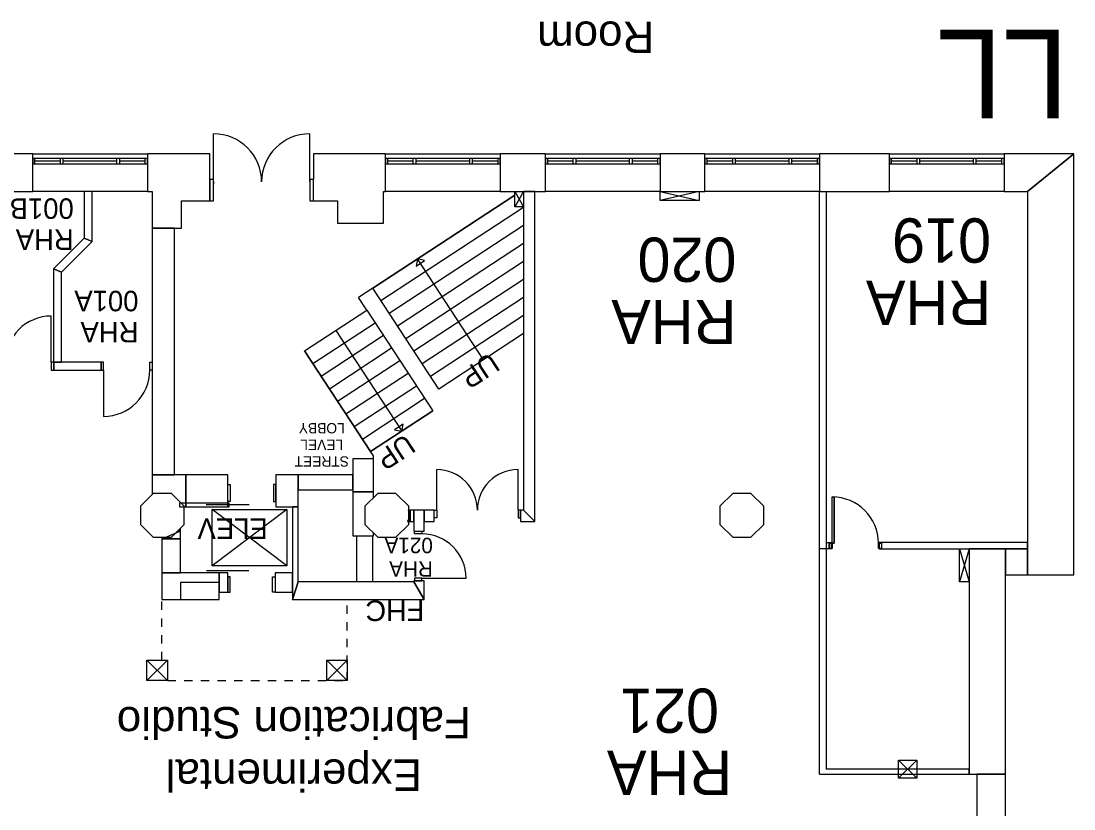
# Model space of a CAD drawing. Header units: inches. Extents: x -41965 to -36325, y -1598 to 214.
# Drawn here: x -41459 to -40642, y -397 to 214 of the extents above; entities that cross this region are included whole.
import ezdxf

# ---------------------------------------------------------------- set-up
doc = ezdxf.new("R2010")
doc.units = ezdxf.units.IN
doc.header["$LTSCALE"] = 86.4
doc.header["$MEASUREMENT"] = 0
doc.linetypes.add('STYLE_01', pattern=[0.15, 0.075, -0.075])
doc.layers.get('0').update_dxf_attribs({"lineweight": 18})
for name, color, linetype, lineweight in [('01_Room Tags', 7, 'Continuous', 15), ('BUILDING STRUCTURE', 7, 'Continuous', 18), ('LABELS', 7, 'Continuous', 18)]:
    doc.layers.add(name, color=color, linetype=linetype, lineweight=lineweight)
doc.styles.add('Arial', font='arial.ttf')
doc.styles.add('PDF Arial', font='arial.ttf')

# ---------------------------------------------------------------- blocks, each defined once
blk = doc.blocks.new('Group-8')
at = {"color": 7, "linetype": 'Continuous', "lineweight": 5}
blk.add_lwpolyline([(-18, 37.97), (-16.43, 37.97), (-16.43, 1.97), (-18, 1.97)], close=True, dxfattribs=at)

msp = doc.modelspace()

# ---------------------------------------------------------------- linework, layer by layer
at = {"layer": 'BUILDING STRUCTURE', "color": 7, "linetype": 'Continuous', "lineweight": 5}
for p, q in [((-41309.52, 89.44), (-41309.52, 126.72)), ((-41234.96, 89.44), (-41234.96, 126.72)), ((-41449.85, 111.29), (-41487.13, 111.29)), ((-41449.85, 111.29), (-41487.13, 111.29)), ((-41449.85, 81.96), (-41449.85, 111.29)), ((-41449.85, 111.29), (-41360.87, 111.29)), ((-41449.85, 81.96), (-41449.85, 111.29)), ((-41360.87, 107.51), (-41449.85, 107.51)), ((-41449.85, 107.51), (-41449.85, 103.54)), ((-41448.11, 103.54), (-41448.11, 107.51)), ((-41428.35, 103.54), (-41428.35, 107.51)), ((-41426.11, 103.54), (-41426.11, 107.51)), ((-41384.6, 103.54), (-41384.6, 107.51)), ((-41382.37, 103.54), (-41382.37, 107.51)), ((-41362.61, 103.54), (-41362.61, 107.51)), ((-41325.56, 111.29), (-41360.87, 111.29)), ((-41360.87, 111.29), (-41360.87, 81.96)), ((-41325.56, 111.29), (-41360.87, 111.29)), ((-41360.87, 111.29), (-41360.87, 81.96)), ((-41360.87, 103.54), (-41360.87, 107.51)), ((-41312.5, 111.29), (-41325.56, 111.29)), ((-41312.5, 111.29), (-41325.56, 111.29)), ((-41312.5, 91.18), (-41312.5, 111.29)), ((-41312.5, 74.77), (-41312.5, 111.29)), ((-41176.06, 111.29), (-41231.98, 111.29)), ((-41231.98, 111.29), (-41231.98, 91.18)), ((-41176.06, 111.29), (-41231.98, 111.29)), ((-41231.98, 111.29), (-41231.98, 91.18)), ((-41176.06, 81.96), (-41176.06, 111.29)), ((-41176.06, 111.29), (-41087.08, 111.29)), ((-41176.06, 81.96), (-41176.06, 111.29)), ((-41087.08, 107.51), (-41176.06, 107.51)), ((-41176.06, 107.51), (-41176.06, 103.54)), ((-41174.32, 103.54), (-41174.32, 107.51)), ((-41154.56, 103.54), (-41154.56, 107.51)), ((-41152.32, 103.54), (-41152.32, 107.51)), ((-41110.81, 103.54), (-41110.81, 107.51)), ((-41108.58, 103.54), (-41108.58, 107.51)), ((-41088.82, 103.54), (-41088.82, 107.51)), ((-41051.98, 111.29), (-41087.08, 111.29)), ((-41087.08, 111.29), (-41087.08, 81.96)), ((-41051.98, 111.29), (-41087.08, 111.29)), ((-41087.08, 111.29), (-41087.08, 81.96)), ((-41087.08, 103.54), (-41087.08, 107.51)), ((-41051.98, 81.96), (-41051.98, 111.29)), ((-41051.98, 111.29), (-40963.01, 111.29)), ((-41051.98, 81.96), (-41051.98, 111.29)), ((-40963.01, 107.51), (-41051.98, 107.51)), ((-41051.98, 107.51), (-41051.98, 103.54)), ((-41050.24, 103.54), (-41050.24, 107.51)), ((-41030.49, 103.54), (-41030.49, 107.51)), ((-41028.25, 103.54), (-41028.25, 107.51)), ((-40986.74, 103.54), (-40986.74, 107.51)), ((-40984.51, 103.54), (-40984.51, 107.51)), ((-40964.75, 103.54), (-40964.75, 107.51)), ((-40928.26, 111.29), (-40963.01, 111.29)), ((-40963.01, 111.29), (-40963.01, 81.96)), ((-40928.26, 111.29), (-40963.01, 111.29)), ((-40963.01, 111.29), (-40963.01, 81.96)), ((-40963.01, 103.54), (-40963.01, 107.51)), ((-40928.26, 81.96), (-40928.26, 111.29)), ((-40928.26, 111.29), (-40839.28, 111.29)), ((-40928.26, 81.96), (-40928.26, 111.29)), ((-40839.28, 107.51), (-40928.26, 107.51)), ((-40928.26, 107.51), (-40928.26, 103.54)), ((-40926.52, 103.54), (-40926.52, 107.51)), ((-40906.76, 103.54), (-40906.76, 107.51)), ((-40904.53, 103.54), (-40904.53, 107.51)), ((-40863.02, 103.54), (-40863.02, 107.51)), ((-40860.78, 103.54), (-40860.78, 107.51)), ((-40841.02, 103.54), (-40841.02, 107.51)), ((-40785.2, 111.29), (-40839.28, 111.29)), ((-40839.28, 111.29), (-40839.28, 81.96)), ((-40785.2, 111.29), (-40839.28, 111.29)), ((-40839.28, 111.29), (-40839.28, 81.96)), ((-40839.28, 103.54), (-40839.28, 107.51)), ((-40785.2, 81.96), (-40785.2, 111.29)), ((-40785.2, 111.29), (-40696.22, 111.29)), ((-40785.2, 81.96), (-40785.2, 111.29)), ((-40696.22, 107.51), (-40785.2, 107.51)), ((-40785.2, 107.51), (-40785.2, 103.54)), ((-40783.46, 103.54), (-40783.46, 107.51)), ((-40763.7, 103.54), (-40763.7, 107.51)), ((-40761.47, 103.54), (-40761.47, 107.51)), ((-40719.96, 103.54), (-40719.96, 107.51)), ((-40717.72, 103.54), (-40717.72, 107.51)), ((-40697.96, 103.54), (-40697.96, 107.51)), ((-40641.97, 111.29), (-40696.22, 111.29)), ((-40696.22, 111.29), (-40696.22, 81.96)), ((-40641.97, 111.29), (-40696.22, 111.29)), ((-40696.22, 111.29), (-40696.22, 81.96)), ((-40696.22, 103.54), (-40696.22, 107.51)), ((-40641.97, 111.29), (-40678.01, 81.96)), ((-40678.01, 81.96), (-40641.97, 111.29)), ((-40641.97, -215.34), (-40641.97, 111.29)), ((-40641.97, -215.34), (-40641.97, 111.29)), ((-41449.85, 103.54), (-41360.87, 103.54)), ((-41448.11, 105.82), (-41428.35, 105.82)), ((-41426.11, 105.82), (-41384.6, 105.82)), ((-41382.37, 105.82), (-41362.61, 105.82)), ((-41176.06, 103.54), (-41087.08, 103.54)), ((-41174.32, 105.82), (-41154.56, 105.82)), ((-41152.32, 105.82), (-41110.81, 105.82)), ((-41108.58, 105.82), (-41088.82, 105.82)), ((-41051.98, 103.54), (-40963.01, 103.54)), ((-41050.24, 105.82), (-41030.49, 105.82)), ((-41028.25, 105.82), (-40986.74, 105.82)), ((-40984.51, 105.82), (-40964.75, 105.82)), ((-40928.26, 103.54), (-40839.28, 103.54)), ((-40926.52, 105.82), (-40906.76, 105.82)), ((-40904.53, 105.82), (-40863.02, 105.82)), ((-40860.78, 105.82), (-40841.02, 105.82)), ((-40785.2, 103.54), (-40696.22, 103.54)), ((-40783.46, 105.82), (-40763.7, 105.82)), ((-40761.47, 105.82), (-40719.96, 105.82)), ((-40717.72, 105.82), (-40697.96, 105.82)), ((-41309.52, 91.18), (-41312.5, 91.18)), ((-41312.5, 91.18), (-41312.5, 74.77)), ((-41309.52, 91.18), (-41312.5, 91.18)), ((-41309.52, 74.77), (-41309.52, 91.18)), ((-41231.98, 91.18), (-41234.96, 91.18)), ((-41231.98, 91.18), (-41234.96, 91.18)), ((-41234.96, 91.18), (-41234.96, 74.77)), ((-41231.98, 91.18), (-41234.96, 91.18)), ((-41234.96, 91.18), (-41234.96, 74.77)), ((-41234.96, 91.18), (-41234.96, 74.77)), ((-41231.98, 91.18), (-41234.96, 91.18)), ((-41231.98, 74.77), (-41231.98, 91.18)), ((-41487.13, 81.96), (-41449.85, 81.96)), ((-41487.13, 81.96), (-41449.85, 81.96)), ((-41360.87, 81.96), (-41449.85, 81.96)), ((-41403.64, 81.96), (-41409.86, 81.96)), ((-41409.86, 81.96), (-41409.86, 45.87)), ((-41403.64, 81.96), (-41409.86, 81.96)), ((-41409.86, 81.96), (-41409.86, 45.87)), ((-41403.64, 43.29), (-41403.64, 81.96)), ((-41403.64, 43.29), (-41403.64, 81.96)), ((-41360.87, 81.96), (-41357.07, 81.96)), ((-41360.87, 81.96), (-41357.07, 81.96)), ((-41357.07, 81.96), (-41357.07, 53.6)), ((-41357.07, 81.96), (-41357.07, 53.6)), ((-41309.52, 89.44), (-41309.52, 87.7)), ((-41234.96, 89.44), (-41234.96, 87.7)), ((-41177.55, 57.41), (-41177.55, 81.96)), ((-41177.55, 81.96), (-41176.06, 81.96)), ((-41177.55, 57.41), (-41177.55, 81.96)), ((-41177.55, 81.96), (-41176.06, 81.96)), ((-41087.08, 81.96), (-41176.06, 81.96)), ((-41087.08, 81.96), (-41068.98, 81.96)), ((-41087.08, 81.96), (-41051.98, 81.96)), ((-41075.84, 81.96), (-41068.98, 81.96)), ((-41075.84, 70.15), (-41075.84, 81.96)), ((-41075.84, 81.96), (-41068.98, 70.15)), ((-41068.98, 81.96), (-41075.84, 70.15)), ((-41075.84, 81.96), (-41068.98, 81.96)), ((-41075.84, 70.15), (-41075.84, 81.96)), ((-41075.84, 81.96), (-41068.98, 81.96)), ((-41075.84, 70.15), (-41075.84, 81.96)), ((-41068.98, 81.96), (-41068.98, -165.37)), ((-41068.98, 81.96), (-41068.98, 70.15)), ((-41068.98, 81.96), (-41068.98, 70.15)), ((-41068.98, 81.96), (-41068.98, 70.15)), ((-41068.98, 81.96), (-41068.98, -165.37)), ((-41060.16, 81.96), (-41068.98, 81.96)), ((-41060.16, -174.12), (-41060.16, 81.96)), ((-41060.16, 81.96), (-41051.98, 81.96)), ((-41060.16, -174.12), (-41060.16, 81.96)), ((-40963.01, 81.96), (-41051.98, 81.96)), ((-40963.01, 81.96), (-40928.26, 81.96)), ((-40963.01, 81.96), (-40928.26, 81.96)), ((-40962.93, 81.96), (-40932.86, 81.96)), ((-40962.93, 75.01), (-40962.93, 81.96)), ((-40962.93, 81.96), (-40932.86, 75.01)), ((-40932.86, 81.96), (-40962.93, 75.01)), ((-40962.93, 81.96), (-40932.86, 81.96)), ((-40962.93, 75.01), (-40962.93, 81.96)), ((-40962.93, 81.96), (-40932.86, 81.96)), ((-40962.93, 75.01), (-40962.93, 81.96)), ((-40932.86, 81.96), (-40932.86, 75.01)), ((-40932.86, 81.96), (-40932.86, 75.01)), ((-40932.86, 81.96), (-40932.86, 75.01)), ((-40839.28, 81.96), (-40928.26, 81.96)), ((-40839.28, 81.96), (-40785.2, 81.96)), ((-40839.28, 81.96), (-40785.2, 81.96)), ((-40839.27, -370.11), (-40839.27, 81.96)), ((-40839.27, 81.96), (-40834.27, 81.96)), ((-40834.27, 81.96), (-40834.27, -366.14)), ((-40696.22, 81.96), (-40785.2, 81.96)), ((-40696.22, 81.96), (-40678.01, 81.96)), ((-40696.22, 81.96), (-40678.01, 81.96)), ((-40678.01, 81.96), (-40678.01, -195.31)), ((-40678.01, 81.96), (-40678.01, -215.34)), ((-41334.42, 53.6), (-41334.42, 74.77)), ((-41334.42, 74.77), (-41325.56, 74.77)), ((-41334.42, 53.6), (-41334.42, 74.77)), ((-41334.42, 74.77), (-41325.56, 74.77)), ((-41325.56, 74.77), (-41312.5, 74.77)), ((-41325.56, 74.77), (-41312.5, 74.77)), ((-41312.5, 74.77), (-41309.52, 74.77)), ((-41312.5, 74.77), (-41309.52, 74.77)), ((-41234.96, 74.77), (-41231.98, 74.77)), ((-41234.96, 74.77), (-41213.34, 74.77)), ((-41234.96, 74.77), (-41213.34, 74.77)), ((-41234.96, 74.77), (-41231.98, 74.77)), ((-41213.34, 74.77), (-41213.34, 57.41)), ((-41213.34, 74.77), (-41213.34, 57.41)), ((-41075.84, 79.04), (-41186.06, 6.86)), ((-41186.06, 6.86), (-41075.84, 79.04)), ((-40932.86, 75.01), (-40962.93, 75.01)), ((-40932.86, 75.01), (-40962.93, 75.01)), ((-40932.86, 75.01), (-40962.93, 75.01)), ((-41068.98, 69.57), (-41179.66, -2.91)), ((-41068.98, 70.15), (-41075.84, 70.15)), ((-41068.98, 70.15), (-41075.84, 70.15)), ((-41068.98, 70.15), (-41075.84, 70.15)), ((-41068.98, 70.15), (-41068.98, -14.21)), ((-41213.34, 57.41), (-41177.55, 57.41)), ((-41213.34, 57.41), (-41177.55, 57.41)), ((-41357.07, 53.6), (-41357.07, -137.84)), ((-41357.07, 53.6), (-41334.42, 53.6)), ((-41339.89, 53.6), (-41357.07, 53.6)), ((-41357.07, 53.6), (-41357.07, -137.84)), ((-41339.89, -137.84), (-41339.89, 53.6)), ((-41339.89, 53.6), (-41334.42, 53.6)), ((-41339.89, -137.84), (-41339.89, 53.6)), ((-41068.98, 55.61), (-41173.26, -12.69)), ((-41409.86, 45.87), (-41433.82, 21.91)), ((-41409.86, 45.87), (-41433.82, 21.91)), ((-41427.6, 19.33), (-41403.64, 43.29)), ((-41427.6, 19.33), (-41403.64, 43.29)), ((-41403.64, 43.29), (-41409.86, 45.87)), ((-41409.86, 45.87), (-41403.64, 43.29)), ((-41068.98, 41.65), (-41166.86, -22.46)), ((-41068.98, 27.68), (-41160.46, -32.23)), ((-41151.3, 29.63), (-41152.45, 24.12)), ((-41151.3, 29.63), (-41152.45, 24.12)), ((-41152.45, 24.12), (-41145.79, 28.48)), ((-41152.45, 24.12), (-41145.79, 28.48)), ((-41100.1, -48.55), (-41151.3, 29.63)), ((-41145.79, 28.48), (-41151.3, 29.63)), ((-41145.79, 28.48), (-41151.3, 29.63)), ((-41433.82, 21.91), (-41433.82, -50.46)), ((-41433.82, 21.91), (-41427.6, 19.33)), ((-41427.6, 19.33), (-41433.82, 21.91)), ((-41433.82, 21.91), (-41433.82, -50.46)), ((-41427.6, -50.46), (-41427.6, 19.33)), ((-41427.6, -50.46), (-41427.6, 19.33)), ((-41068.98, 13.72), (-41154.06, -42)), ((-41186.06, 6.86), (-41196.96, -0.28)), ((-41134.86, -71.32), (-41186.06, 6.86)), ((-41134.86, -71.32), (-41186.06, 6.86)), ((-41190.56, -10.05), (-41196.96, -0.28)), ((-41068.98, -0.25), (-41147.66, -51.77)), ((-41435.41, -50.46), (-41435.41, -14.67)), ((-41238.87, -41.7), (-41190.56, -10.05)), ((-41238.87, -41.7), (-41190.56, -10.05)), ((-41190.56, -10.05), (-41139.35, -88.23)), ((-41190.56, -10.05), (-41139.35, -88.23)), ((-41068.98, -14.21), (-41141.26, -61.55)), ((-41232.47, -51.47), (-41184.16, -19.82)), ((-41226.07, -61.24), (-41177.75, -29.59)), ((-41214.72, -25.87), (-41163.51, -104.05)), ((-41068.98, -28.17), (-41134.86, -71.32)), ((-41068.98, -28.17), (-41134.86, -71.32)), ((-41219.67, -71.01), (-41171.35, -39.37)), ((-41238.87, -41.7), (-41187.67, -119.87)), ((-41187.67, -119.87), (-41238.87, -41.7)), ((-41433.42, -50.46), (-41435.41, -50.46)), ((-41435.41, -50.46), (-41435.41, -56.67)), ((-41435.41, -56.67), (-41433.42, -56.67)), ((-41433.82, -50.46), (-41427.6, -50.46)), ((-41433.42, -56.67), (-41433.42, -50.46)), ((-41433.42, -50.46), (-41433.42, -56.67)), ((-41396.83, -50.46), (-41433.42, -50.46)), ((-41433.42, -56.67), (-41396.83, -56.67)), ((-41433.42, -56.67), (-41396.83, -56.67)), ((-41396.83, -50.46), (-41427.6, -50.46)), ((-41394.84, -50.46), (-41396.83, -50.46)), ((-41396.83, -50.46), (-41396.83, -56.67)), ((-41396.83, -56.67), (-41396.83, -50.46)), ((-41396.83, -56.67), (-41394.84, -56.67)), ((-41394.84, -56.67), (-41394.84, -50.46)), ((-41394.84, -56.67), (-41394.84, -92.46)), ((-41359.06, -56.67), (-41359.06, -50.46)), ((-41359.06, -50.46), (-41357.07, -50.46)), ((-41357.07, -56.67), (-41359.06, -56.67)), ((-41357.07, -50.46), (-41357.07, -56.67)), ((-41213.27, -80.78), (-41164.95, -49.14)), ((-41206.87, -90.56), (-41158.55, -58.91)), ((-41200.47, -100.33), (-41152.15, -68.68)), ((-41194.07, -110.1), (-41145.75, -78.45)), ((-41187.67, -119.87), (-41139.35, -88.23)), ((-41139.35, -88.23), (-41187.67, -119.87)), ((-41162.37, -98.54), (-41169.02, -102.9)), ((-41162.37, -98.54), (-41169.02, -102.9)), ((-41169.02, -102.9), (-41163.51, -104.05)), ((-41169.02, -102.9), (-41163.51, -104.05)), ((-41163.51, -104.05), (-41162.37, -98.54)), ((-41163.51, -104.05), (-41162.37, -98.54)), ((-41185.55, -123.12), (-41187.67, -119.87)), ((-41185.55, -125.42), (-41201.51, -125.42)), ((-41201.51, -125.42), (-41201.51, -137.84)), ((-41185.55, -125.42), (-41201.51, -125.42)), ((-41201.51, -125.42), (-41201.51, -151.09)), ((-41185.55, -128.9), (-41185.55, -123.12)), ((-41185.55, -154.37), (-41185.55, -125.42)), ((-41185.55, -151.09), (-41185.55, -125.42)), ((-41357.07, -137.84), (-41357.07, -152.85)), ((-41331.07, -137.84), (-41357.07, -137.84)), ((-41357.07, -137.84), (-41357.07, -152.07)), ((-41357.07, -137.84), (-41339.89, -137.84)), ((-41298.54, -137.84), (-41339.89, -137.84)), ((-41331.07, -162.7), (-41331.07, -137.84)), ((-41298.54, -137.84), (-41331.07, -137.84)), ((-41331.07, -137.84), (-41331.07, -162.7)), ((-41298.54, -162.7), (-41298.54, -137.84)), ((-41243.88, -137.84), (-41261.16, -137.84)), ((-41243.88, -137.84), (-41261.16, -137.84)), ((-41261.16, -137.84), (-41261.16, -162.7)), ((-41201.51, -137.84), (-41243.88, -137.84)), ((-41243.88, -162.7), (-41243.88, -137.84)), ((-41201.51, -137.84), (-41243.88, -137.84)), ((-41243.88, -137.84), (-41243.88, -149.46)), ((-41201.51, -149.46), (-41201.51, -137.84)), ((-41136.41, -165.37), (-41136.41, -133.8)), ((-41073.28, -165.37), (-41073.28, -133.8)), ((-41298.54, -145.3), (-41296.55, -145.3)), ((-41298.54, -158.47), (-41298.54, -145.3)), ((-41296.55, -145.3), (-41296.55, -158.47)), ((-41261.16, -145.3), (-41263.14, -145.3)), ((-41263.14, -145.3), (-41263.14, -158.47)), ((-41261.16, -158.47), (-41261.16, -145.3)), ((-41356.3, -152.28), (-41366.26, -162.24)), ((-41357.07, -151.09), (-41357.07, -152.07)), ((-41342.22, -152.29), (-41356.3, -152.28)), ((-41332.26, -162.25), (-41342.22, -152.29)), ((-41243.88, -149.46), (-41201.51, -149.46)), ((-41243.88, -162.7), (-41243.88, -149.46)), ((-41243.88, -149.46), (-41201.51, -149.46)), ((-41201.51, -149.46), (-41201.51, -185.17)), ((-41185.55, -151.09), (-41201.51, -151.09)), ((-41201.51, -151.09), (-41201.51, -185.17)), ((-41201.51, -151.09), (-41185.55, -151.09)), ((-41182.17, -152.28), (-41192.13, -162.24)), ((-41185.55, -155.4), (-41185.55, -151.09)), ((-41168.09, -152.29), (-41182.17, -152.28)), ((-41158.14, -162.25), (-41168.09, -152.29)), ((-40906.69, -152.28), (-40916.65, -162.24)), ((-40892.61, -152.29), (-40906.69, -152.28)), ((-40882.65, -162.25), (-40892.61, -152.29)), ((-40829.63, -190.98), (-40829.63, -154.98)), ((-40829.63, -154.98), (-40828.06, -154.98)), ((-40828.06, -190.98), (-40828.06, -154.98)), ((-41366.26, -162.24), (-41366.26, -176.32)), ((-41298.54, -159.72), (-41335.92, -159.72)), ((-41335.92, -159.72), (-41335.92, -162.7)), ((-41297.54, -159.72), (-41335.92, -159.72)), ((-41335.92, -159.72), (-41335.92, -162.7)), ((-41335.92, -162.7), (-41298.54, -162.7)), ((-41335.92, -162.7), (-41297.54, -162.7)), ((-41333.8, -162.7), (-41331.07, -162.7)), ((-41332.3, -162.7), (-41298.54, -162.7)), ((-41332.27, -176.33), (-41332.26, -162.25)), ((-41331.07, -162.7), (-41298.54, -162.7)), ((-41281.83, -161.21), (-41315.24, -161.21)), ((-41296.55, -158.47), (-41298.54, -158.47)), ((-41298.54, -162.7), (-41298.54, -159.72)), ((-41298.54, -162.7), (-41298.54, -159.72)), ((-41297.54, -162.7), (-41297.54, -159.72)), ((-41263.14, -158.47), (-41261.16, -158.47)), ((-41261.16, -162.7), (-41248.36, -162.7)), ((-41261.16, -162.7), (-41243.88, -162.7)), ((-41248.36, -162.7), (-41248.36, -213.98)), ((-41248.36, -162.7), (-41248.36, -234.66)), ((-41243.88, -162.7), (-41248.36, -162.7)), ((-41243.88, -220.74), (-41243.88, -162.7)), ((-41243.88, -220.74), (-41243.88, -162.7)), ((-41192.13, -162.24), (-41192.14, -176.32)), ((-41158.14, -176.33), (-41158.14, -162.25)), ((-40916.65, -162.24), (-40916.65, -176.32)), ((-40882.66, -176.33), (-40882.65, -162.25)), ((-41310.71, -208.53), (-41310.71, -164.69)), ((-41310.71, -164.69), (-41252.75, -164.69)), ((-41252.75, -208.53), (-41310.71, -164.69)), ((-41252.75, -164.69), (-41310.71, -208.53)), ((-41252.75, -164.69), (-41252.75, -208.53)), ((-41156.94, -169.28), (-41158.94, -174.12)), ((-41156.94, -165.37), (-41158.56, -165.37)), ((-41158.56, -165.37), (-41156.94, -169.28)), ((-41154.11, -165.37), (-41157.37, -165.37)), ((-41156.94, -169.28), (-41156.94, -165.37)), ((-41156.94, -165.37), (-41156.94, -174.12)), ((-41154.11, -165.37), (-41156.94, -165.37)), ((-41156.94, -174.12), (-41156.94, -169.28)), ((-41146.16, -165.37), (-41154.11, -165.37)), ((-41146.16, -165.37), (-41154.11, -165.37)), ((-41154.11, -165.37), (-41154.11, -181.67)), ((-41154.11, -174.12), (-41154.11, -165.37)), ((-41138.4, -165.37), (-41146.16, -165.37)), ((-41146.16, -181.67), (-41146.16, -165.37)), ((-41146.16, -165.37), (-41146.16, -174.12)), ((-41138.4, -165.37), (-41146.16, -165.37)), ((-41138.4, -165.37), (-41136.41, -165.37)), ((-41138.4, -171.08), (-41138.4, -165.37)), ((-41138.4, -174.12), (-41138.4, -165.37)), ((-41136.41, -171.08), (-41138.4, -171.08)), ((-41136.41, -165.37), (-41136.41, -171.08)), ((-41071.3, -165.37), (-41073.28, -165.37)), ((-41073.28, -165.37), (-41073.28, -171.08)), ((-41073.28, -171.08), (-41071.3, -171.08)), ((-41068.98, -165.37), (-41071.3, -165.37)), ((-41071.3, -171.08), (-41071.3, -165.37)), ((-41071.3, -165.37), (-41071.3, -174.12)), ((-41068.98, -165.37), (-41071.3, -165.37)), ((-41068.98, -165.37), (-41060.16, -174.12)), ((-41060.16, -174.12), (-41068.98, -165.37)), ((-41366.26, -176.32), (-41356.31, -186.28)), ((-41342.23, -186.28), (-41332.27, -176.33)), ((-41335.27, -179.42), (-41336.4, -182.15)), ((-41335.27, -187.48), (-41335.27, -179.42)), ((-41192.14, -176.32), (-41182.18, -186.28)), ((-41168.1, -186.28), (-41158.14, -176.33)), ((-41158.94, -174.12), (-41156.94, -174.12)), ((-41157.6, -174.12), (-41154.11, -174.12)), ((-41156.94, -174.12), (-41154.11, -174.12)), ((-41154.11, -174.12), (-41154.11, -181.67)), ((-41146.16, -174.12), (-41138.4, -174.12)), ((-41146.16, -181.67), (-41146.16, -174.12)), ((-41146.16, -174.12), (-41138.4, -174.12)), ((-41071.3, -174.12), (-41060.16, -174.12)), ((-41071.3, -174.12), (-41060.16, -174.12)), ((-40916.65, -176.32), (-40906.7, -186.28)), ((-40892.62, -186.28), (-40882.66, -176.33)), ((-41356.31, -186.28), (-41342.23, -186.28)), ((-41349.26, -187.48), (-41349.54, -187.36)), ((-41349.54, -187.36), (-41349.54, -187.48)), ((-41349.54, -187.48), (-41349.54, -213.98)), ((-41349.54, -187.48), (-41349.26, -187.48)), ((-41335.27, -187.48), (-41349.54, -187.48)), ((-41349.54, -187.48), (-41349.54, -213.98)), ((-41336.4, -182.15), (-41349.26, -187.48)), ((-41349.26, -187.48), (-41335.27, -187.48)), ((-41335.27, -213.98), (-41335.27, -180.91)), ((-41335.27, -213.98), (-41335.27, -187.48)), ((-41201.51, -185.17), (-41185.55, -185.17)), ((-41201.51, -185.17), (-41185.55, -185.17)), ((-41198.53, -185.17), (-41198.53, -220.74)), ((-41186.1, -185.17), (-41186.1, -220.74)), ((-41185.55, -185.17), (-41185.55, -183.16)), ((-41185.55, -185.17), (-41185.55, -184.2)), ((-41182.18, -186.28), (-41168.1, -186.28)), ((-41154.11, -181.67), (-41146.16, -181.67)), ((-41153.61, -183.66), (-41153.61, -181.67)), ((-41153.61, -181.67), (-41147.9, -181.67)), ((-41147.9, -183.66), (-41153.61, -183.66)), ((-41147.9, -181.67), (-41147.9, -183.66)), ((-40906.7, -186.28), (-40892.62, -186.28)), ((-40830.24, -195.3), (-40839.27, -195.3)), ((-40834.27, -190.3), (-40830.24, -190.3)), ((-40831.99, -190.98), (-40829.63, -190.98)), ((-40831.99, -190.98), (-40831.99, -194.92)), ((-40831.99, -194.92), (-40829.63, -194.92)), ((-40830.24, -190.3), (-40830.24, -195.3)), ((-40829.63, -190.98), (-40829.63, -194.92)), ((-40829.63, -190.98), (-40828.06, -190.98)), ((-40791.27, -190.98), (-40793.63, -190.98)), ((-40793.63, -190.98), (-40793.63, -194.92)), ((-40791.27, -194.92), (-40793.63, -194.92)), ((-40678.01, -190.3), (-40793.02, -190.3)), ((-40793.02, -190.3), (-40793.02, -195.3)), ((-40793.02, -195.3), (-40678.01, -195.3)), ((-40791.27, -190.98), (-40791.27, -194.92)), ((-40730.8, -195.31), (-40723.34, -195.31)), ((-40730.8, -220.91), (-40730.8, -195.31)), ((-40730.8, -195.31), (-40723.34, -220.91)), ((-40723.34, -195.31), (-40730.8, -220.91)), ((-40730.8, -195.31), (-40723.34, -195.31)), ((-40730.8, -220.91), (-40730.8, -195.31)), ((-40730.8, -195.31), (-40723.34, -195.31)), ((-40730.8, -220.91), (-40730.8, -195.31)), ((-40694.96, -195.31), (-40723.34, -195.31)), ((-40723.34, -195.31), (-40723.34, -366.14)), ((-40723.34, -195.31), (-40723.34, -220.91)), ((-40723.34, -195.31), (-40723.34, -220.91)), ((-40723.34, -195.31), (-40723.34, -220.91)), ((-40694.96, -195.31), (-40723.34, -195.31)), ((-40723.34, -195.31), (-40723.34, -370.11)), ((-40678.01, -195.31), (-40694.96, -195.31)), ((-40694.96, -370.11), (-40694.96, -195.31)), ((-40678.01, -195.31), (-40694.96, -195.31)), ((-40694.96, -195.31), (-40694.96, -215.34)), ((-40678.01, -195.3), (-40678.01, -190.3)), ((-40678.01, -215.34), (-40678.01, -195.31)), ((-41314.94, -211.99), (-41282.13, -211.99)), ((-41252.75, -208.53), (-41310.71, -208.53)), ((-41349.54, -213.98), (-41349.54, -234.66)), ((-41305.2, -213.98), (-41349.54, -213.98)), ((-41349.54, -213.98), (-41349.54, -234.66)), ((-41349.54, -213.98), (-41335.27, -213.98)), ((-41305.2, -213.98), (-41335.27, -213.98)), ((-41298.54, -213.98), (-41305.2, -213.98)), ((-41305.2, -234.66), (-41305.2, -213.98)), ((-41305.2, -213.98), (-41305.2, -228.89)), ((-41298.54, -213.98), (-41305.2, -213.98)), ((-41298.54, -228.89), (-41298.54, -213.98)), ((-41296.55, -216.96), (-41298.54, -216.96)), ((-41298.54, -216.96), (-41298.54, -228.89)), ((-41296.55, -228.89), (-41296.55, -216.96)), ((-41263.74, -228.89), (-41263.74, -216.96)), ((-41263.74, -216.96), (-41261.75, -216.96)), ((-41248.36, -213.98), (-41261.75, -213.98)), ((-41261.75, -213.98), (-41261.75, -228.89)), ((-41248.36, -213.98), (-41261.75, -213.98)), ((-41261.75, -216.96), (-41261.75, -228.89)), ((-41248.36, -228.89), (-41248.36, -213.98)), ((-41154.11, -219.95), (-41154.11, -220.74)), ((-41146.16, -219.95), (-41154.11, -219.95)), ((-41154.11, -219.95), (-41154.11, -220.74)), ((-41147.9, -217.96), (-41153.61, -217.96)), ((-41153.61, -217.96), (-41153.61, -219.95)), ((-41153.61, -219.95), (-41147.9, -219.95)), ((-41147.9, -219.95), (-41147.9, -217.96)), ((-41147.9, -217.96), (-41113.6, -217.96)), ((-41146.16, -234.66), (-41146.16, -219.95)), ((-41146.16, -234.66), (-41146.16, -219.95)), ((-40694.96, -215.34), (-40678.01, -215.34)), ((-40694.96, -370.11), (-40694.96, -215.34)), ((-40694.96, -215.34), (-40678.01, -215.34)), ((-40678.01, -215.34), (-40641.97, -215.34)), ((-40678.01, -215.34), (-40641.97, -215.34)), ((-41305.2, -221.34), (-41335.27, -221.34)), ((-41305.2, -221.34), (-41335.27, -221.34)), ((-41335.27, -221.34), (-41335.27, -234.66)), ((-41305.2, -234.66), (-41305.2, -221.34)), ((-41243.88, -220.74), (-41248.36, -234.66)), ((-41248.36, -234.66), (-41243.88, -220.74)), ((-41154.11, -220.74), (-41243.88, -220.74)), ((-41154.11, -220.74), (-41243.88, -220.74)), ((-41154.11, -220.74), (-41146.16, -234.66)), ((-41146.16, -234.66), (-41154.11, -220.74)), ((-40723.34, -220.91), (-40730.8, -220.91)), ((-40723.34, -220.91), (-40730.8, -220.91)), ((-40723.34, -220.91), (-40730.8, -220.91)), ((-41349.54, -234.66), (-41305.2, -234.66)), ((-41349.54, -234.66), (-41305.2, -234.66)), ((-41335.27, -234.66), (-41305.2, -234.66)), ((-41335.27, -234.66), (-41305.2, -234.66)), ((-41305.2, -228.89), (-41298.54, -228.89)), ((-41305.2, -234.66), (-41305.2, -228.89)), ((-41305.2, -228.89), (-41298.54, -228.89)), ((-41298.54, -228.89), (-41296.55, -228.89)), ((-41261.75, -228.89), (-41263.74, -228.89)), ((-41261.75, -228.89), (-41248.36, -228.89)), ((-41261.75, -228.89), (-41248.36, -228.89)), ((-41248.36, -228.89), (-41248.36, -234.66)), ((-41248.36, -234.66), (-41146.16, -234.66)), ((-41248.36, -234.66), (-41146.16, -234.66)), ((-41185.73, -234.66), (-41151.93, -234.66)), ((-41361.19, -281.58), (-41345.29, -281.58)), ((-41361.19, -297.49), (-41361.19, -281.58)), ((-41361.19, -281.58), (-41345.29, -297.49)), ((-41345.29, -281.58), (-41361.19, -297.49)), ((-41361.19, -281.58), (-41345.29, -281.58)), ((-41361.19, -297.49), (-41361.19, -281.58)), ((-41361.19, -281.58), (-41345.29, -281.58)), ((-41361.19, -297.49), (-41361.19, -281.58)), ((-41345.29, -281.58), (-41345.29, -297.49)), ((-41345.29, -281.58), (-41345.29, -297.49)), ((-41345.29, -281.58), (-41345.29, -297.49)), ((-41221.71, -281.58), (-41205.81, -281.58)), ((-41221.71, -297.49), (-41221.71, -281.58)), ((-41221.71, -281.58), (-41205.81, -297.49)), ((-41205.81, -281.58), (-41221.71, -297.49)), ((-41221.71, -281.58), (-41205.81, -281.58)), ((-41221.71, -297.49), (-41221.71, -281.58)), ((-41221.71, -281.58), (-41205.81, -281.58)), ((-41221.71, -297.49), (-41221.71, -281.58)), ((-41205.81, -281.58), (-41205.81, -297.49)), ((-41205.81, -281.58), (-41205.81, -297.49)), ((-41205.81, -281.58), (-41205.81, -297.49)), ((-41345.29, -297.49), (-41361.19, -297.49)), ((-41345.29, -297.49), (-41361.19, -297.49)), ((-41345.29, -297.49), (-41361.19, -297.49)), ((-41205.81, -297.49), (-41221.71, -297.49)), ((-41205.81, -297.49), (-41221.71, -297.49)), ((-41205.81, -297.49), (-41221.71, -297.49)), ((-40778.07, -359.18), (-40763.9, -359.18)), ((-40778.07, -373.1), (-40778.07, -359.18)), ((-40778.07, -359.18), (-40763.9, -373.1)), ((-40763.9, -359.18), (-40778.07, -373.1)), ((-40778.07, -359.18), (-40763.9, -359.18)), ((-40778.07, -373.1), (-40778.07, -359.18)), ((-40778.07, -359.18), (-40763.9, -359.18)), ((-40778.07, -373.1), (-40778.07, -359.18)), ((-40763.9, -359.18), (-40763.9, -373.1)), ((-40763.9, -359.18), (-40763.9, -373.1)), ((-40763.9, -359.18), (-40763.9, -373.1)), ((-40723.34, -366.14), (-40834.27, -366.14)), ((-40723.34, -366.14), (-40763.9, -366.14)), ((-40763.9, -366.14), (-40763.9, -370.11)), ((-40763.9, -366.14), (-40763.9, -370.11)), ((-40723.34, -370.11), (-40723.34, -366.14)), ((-40839.27, -370.11), (-40723.34, -370.11)), ((-40763.9, -373.1), (-40778.07, -373.1)), ((-40763.9, -373.1), (-40778.07, -373.1)), ((-40763.9, -373.1), (-40778.07, -373.1)), ((-40763.9, -370.11), (-40723.34, -370.11)), ((-40723.34, -370.11), (-40717.28, -370.11)), ((-40723.34, -370.11), (-40694.96, -370.11)), ((-40717.28, -370.11), (-40717.28, -490.71)), ((-40694.96, -370.11), (-40717.28, -370.11)), ((-40717.28, -370.11), (-40717.28, -513.11)), ((-40694.96, -513.11), (-40694.96, -370.11)), ((-40694.96, -513.11), (-40694.96, -370.11))]:
    msp.add_line(p, q, dxfattribs=at)
at = {"layer": 'BUILDING STRUCTURE', "linetype": 'Continuous', "lineweight": 0}
for p, q in [((-41356.3, -152.28), (-41366.26, -162.24)), ((-41342.22, -152.29), (-41356.3, -152.28)), ((-41332.26, -162.25), (-41342.22, -152.29)), ((-41182.17, -152.28), (-41192.13, -162.24)), ((-41168.09, -152.29), (-41182.17, -152.28)), ((-41158.14, -162.25), (-41168.09, -152.29)), ((-40906.69, -152.28), (-40916.65, -162.24)), ((-40892.61, -152.29), (-40906.69, -152.28)), ((-40882.65, -162.25), (-40892.61, -152.29)), ((-41366.26, -162.24), (-41366.26, -176.32)), ((-41332.27, -176.33), (-41332.26, -162.25)), ((-41192.13, -162.24), (-41192.14, -176.32)), ((-41158.14, -176.33), (-41158.14, -162.25)), ((-40916.65, -162.24), (-40916.65, -176.32)), ((-40882.66, -176.33), (-40882.65, -162.25)), ((-41366.26, -176.32), (-41356.31, -186.28)), ((-41342.23, -186.28), (-41332.27, -176.33)), ((-41192.14, -176.32), (-41182.18, -186.28)), ((-41168.1, -186.28), (-41158.14, -176.33)), ((-40916.65, -176.32), (-40906.7, -186.28)), ((-40892.62, -186.28), (-40882.66, -176.33)), ((-41356.31, -186.28), (-41342.23, -186.28)), ((-41182.18, -186.28), (-41168.1, -186.28)), ((-40906.7, -186.28), (-40892.62, -186.28))]:
    msp.add_line(p, q, dxfattribs=at)
at = {"layer": 'BUILDING STRUCTURE', "color": 7, "linetype": 'STYLE_01', "lineweight": 5}
for p, q in [((-41349.54, -281.58), (-41349.54, -234.66)), ((-41205.81, -297.49), (-41205.81, -234.66)), ((-41345.29, -297.49), (-41205.81, -297.49))]:
    msp.add_line(p, q, dxfattribs=at)
at = {"layer": 'BUILDING STRUCTURE', "color": 7, "linetype": 'Continuous', "lineweight": 5}
for points in [[(-40831.99, -190.98), (-40829.63, -190.98), (-40829.63, -194.92), (-40831.99, -194.92)], [(-40793.63, -190.98), (-40791.27, -190.98), (-40791.27, -194.92), (-40793.63, -194.92)]]:
    msp.add_lwpolyline(points, close=True, dxfattribs=at)
for centre, radius, start, end in [((-41309.52, 89.44), 37.28, 0, 90), ((-41234.96, 89.44), 37.28, 90, 180), ((-41435.41, -50.46), 35.79, 90, 180), ((-41394.84, -56.67), 35.79, 270, 0), ((-41136.41, -165.37), 31.56, 0, 90), ((-41073.28, -165.37), 31.56, 90, 180), ((-40829.63, -190.98), 36, 0, 90), ((-41147.9, -217.96), 34.3, 0, 90)]:
    msp.add_arc(centre, radius, start, end, dxfattribs=at)

# ---------------------------------------------------------------- block references
at = {"layer": 'BUILDING STRUCTURE', "color": 7, "lineweight": 0}
msp.add_blockref('Group-8', (-40811.63, -192.95), dxfattribs=at)

# ---------------------------------------------------------------- texts
at = {"layer": '01_Room Tags', "lineweight": 5, "transparency": 33554536, "attachment_point": 7, "rotation": 180, "style": 'PDF Arial'}
for s, insert, char_height in [('\\pxqc;Room', (-40967.62, 214.19), 24.403), ('\\pxqc;Experimental \\PFabrication Studio', (-41109.86, -317.6), 24.4031)]:
    msp.add_mtext(s, dxfattribs=dict(at, insert=insert, char_height=char_height))
at = {"layer": 'LABELS', "color": 7, "lineweight": 0, "style": 'Arial'}
for s, insert, char_height, attachment_point, rotation, line_spacing_factor in [('{\\fGotham Book|b0|i0|c0|p2;LL}', (-40646.38, 138.85), 68.75, 1, 180, 0.96736), ('{\\fGotham Book|b0|i0|c0|p2;RHA\\P001B}', (-41418.03, 56.74), 15.9144, 4, 180, 0.910542), ('{\\fGotham Book|b0|i0|c0|p2;RHA\\P\\P019}', (-40706.3, 20.04), 34.375, 4, 180, 0.421547), ('{\\fGotham Book|b0|i0|c0|p2;RHA\\P\\P020}', (-40903.89, 5.12), 34.375, 4, 180, 0.421547), ('{\\fGotham Book|b0|i0|c0|p2;RHA\\P001A}', (-41367.82, -14.97), 15.9144, 4, 180, 0.910542), ('{\\fGotham Book|b0|i0|c0|p2;UP}', (-41094.9, -42.12), 15.9144, 7, 213.22293, 0.504312), ('{\\fGotham Book|b0|i0|c0|p2;\\H0.50196x;STREET \\PLEVEL\\PLOBB\\H1x;Y}', (-41225.6, -114.52), 15.9375, 5, 180, 0.96736), ('{\\fGotham Book|b0|i0|c0|p2;UP}', (-41151.49, -118.81), 15.9144, 1, 213.22293, 0.504312), ('{\\fGotham Book|b0|i0|c0|p2;ELEV}', (-41267.51, -179.56), 15.9144, 4, 180, 0.672416), ('{\\fGotham Book|b0|i0|c0|p2;RHA\\P021A}', (-41139.39, -201.66), 12, 4, 180, 0.910542), ('FHC', (-41168.83, -243.16), 15.914, 5, 180, 0.700986), ('\\pxqc;{\\fGotham Book|b0|i0|c0|p2;RHA\\P\\P021}', (-40907.23, -344.73), 34.375, 4, 180, 0.421547)]:
    msp.add_mtext(s, dxfattribs=dict(at, insert=insert, char_height=char_height, attachment_point=attachment_point, rotation=rotation, line_spacing_factor=line_spacing_factor))

doc.saveas('drawing.dxf')
